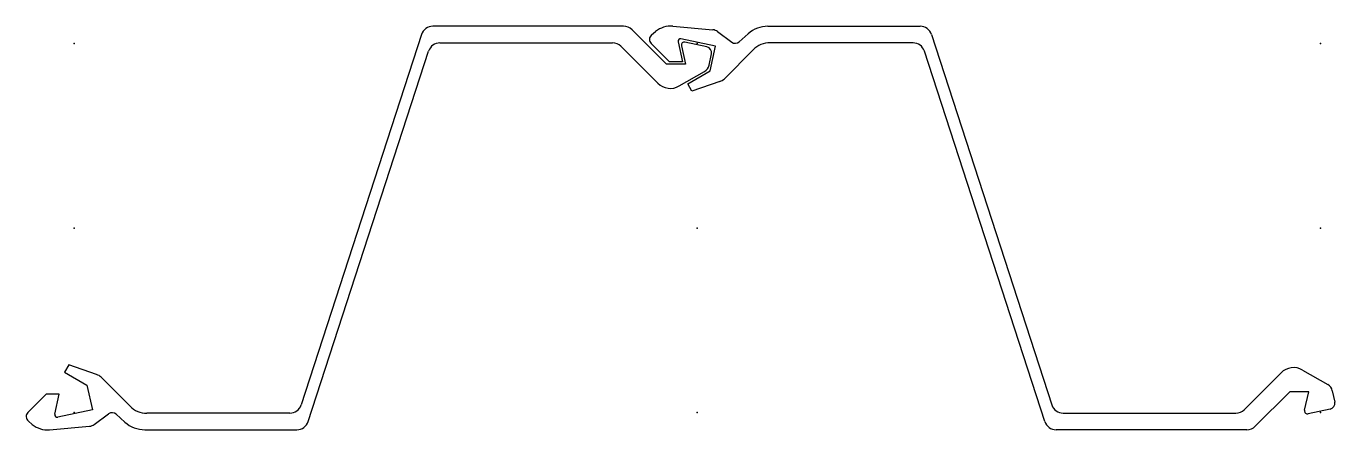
# Model space of a CAD drawing. Extents: x -40 to 1062, y -170 to 170.
import ezdxf

# ---------------------------------------------------------------- set-up
doc = ezdxf.new("R2010")
doc.units = 0
doc.header["$MEASUREMENT"] = 0
doc.layers.get('0').update_dxf_attribs({"color": 5, "linetype": 'CONTINUOUS'})

msp = doc.modelspace()

# ---------------------------------------------------------------- linework, layer by layer
at = {"linetype": 'Continuous'}
for p, q in [((462.95786, 170), (302.24551, 170)), ((499.10001, 138), (470.02893, 167.07108)), ((486.49844, 162.76933), (489.8562, 165.52206)), ((504.28036, 169.97908), (538.00397, 167.02664)), ((542.06281, 165.48944), (554.091, 156.59476)), ((584.57678, 170), (712.75452, 170)), ((292.73489, 163.09007), (191.30508, -149.09007)), ((308.20551, 156), (453.66788, 156)), ((501.5, 140), (486.1329, 155.36711)), ((508.84793, 156.98633), (512.5, 140)), ((540.42999, 153.2), (511.21613, 159.36365)), ((533.11438, 152.64178), (514.60376, 156.5889)), ((560.40442, 156.89461), (567.87421, 163.60175)), ((706.79449, 156), (586.2843, 156)), ((722.26508, 163.09007), (823.69489, -149.09007)), ((197.26509, -163.09007), (298.69492, 149.09007)), ((460.73892, 153.07108), (491.77078, 122.03922)), ((511.64163, 153.60287), (515.09998, 138)), ((534.93988, 137.1851), (536.96265, 146.71341)), ((535.90002, 132.31), (540.42999, 153.2)), ((572.14215, 150.14214), (547.81281, 125.81279)), ((817.73492, -163.09007), (716.30511, 149.09007)), ((515.09998, 138), (499.10001, 138)), ((512.5, 140), (501.5, 140)), ((517, 121.4), (535.90002, 132.31)), ((509.87814, 119.65588), (531.11462, 131.91844)), ((520.5, 115.34), (517, 121.4)), ((543.99664, 123.42841), (520.5, 115.34)), ((-4.5, -115.34), (-8, -121.4)), ((18.99663, -123.42841), (-4.5, -115.34)), ((1034.87817, -119.65588), (1056.11462, -131.91844)), ((-8, -121.4), (10.9, -132.31)), ((47.14214, -150.14214), (22.81279, -125.81279)), ((985.73895, -153.07108), (1016.77075, -122.03922)), ((-23.5, -140), (-38.86711, -155.36711)), ((-12.5, -140), (-23.5, -140)), ((-16.15206, -156.98633), (-12.5, -140)), ((10.9, -132.31), (15.43, -153.2)), ((1024.09998, -138), (995.02893, -167.07108)), ((1040.09998, -138), (1024.09998, -138)), ((1036.6416, -153.60287), (1040.09998, -138)), ((1059.93982, -137.1851), (1061.96265, -146.71341)), ((15.43, -153.2), (-13.78387, -159.36365)), ((1058.11438, -152.64178), (1039.60376, -156.5889)), ((-38.50154, -162.76933), (-35.1438, -165.52206)), ((17.06283, -165.48944), (29.09102, -156.59476)), ((35.40441, -156.89461), (42.87422, -163.60175)), ((181.79449, -156), (61.28427, -156)), ((833.20551, -156), (978.66785, -156)), ((-20.71965, -169.97908), (13.00394, -167.02664)), ((59.57676, -170), (187.7545, -170)), ((987.95789, -170), (827.24548, -170))]:
    msp.add_line(p, q, dxfattribs=at)
for centre, radius, start, end in [((302.24551, 160), 10, 90, 162.00063), ((462.95786, 160), 10, 45, 90), ((502.53607, 150.05528), 20, 84.99661, 129.34535), ((537.30621, 159.05713), 8, 53.51767, 84.99635), ((584.57678, 145), 25, 90, 131.92078), ((712.75452, 160), 10, 17.99948, 90), ((308.20551, 146), 10, 90, 162.00057), ((453.66788, 146), 10, 45.00012, 90), ((489.66843, 158.90265), 5, 129.34557, 225.00012), ((510.80325, 157.40672), 2, 78.08644, 192.1339), ((514.0824, 154.14388), 2.5, 77.96286, 192.49767), ((557.0639, 160.61496), 5, 233.51744, 311.92076), ((586.2843, 136), 20, 90, 135.00003), ((706.79449, 146), 10, 17.99937, 90), ((532.07159, 147.75172), 5, 348.01469, 77.96221), ((527.11426, 138.84641), 8, 300.00313, 348.01462), ((502.37738, 132.64583), 15, 225.00002, 300.00334), ((540.7417, 132.88385), 10, 288.99552, 315.00019), ((1027.37732, -132.64583), 15, 59.99635, 134.9999), ((15.74172, -132.88385), 10, 44.99997, 71.00464), ((1052.11426, -138.84641), 8, 11.98547, 59.99687), ((61.28427, -136), 20, 225, 270), ((181.79449, -146), 10, 270, 342.00057), ((833.20551, -146), 10, 197.99937, 270), ((978.66785, -146), 10, 270, 315.00012), ((1039.0824, -154.14388), 2.5, 167.50248, 282.03714), ((1057.07166, -147.75172), 5, 282.0371, 11.98546), ((-35.33158, -158.90265), 5, 134.99997, 230.65457), ((-14.19674, -157.40672), 2, 167.86608, 281.91369), ((32.0639, -160.61496), 5, 48.0793, 126.48237), ((59.57676, -145), 25, 228.07928, 270), ((187.7545, -160), 10, 270, 342.00057), ((827.24548, -160), 10, 197.99948, 270), ((-22.46394, -150.05528), 20, 230.65466, 275.00338), ((12.30622, -159.05713), 8, 275.00339, 306.48243), ((987.95789, -160), 10, 270, 314.99988)]:
    msp.add_arc(centre, radius, start, end, dxfattribs=at)
for p in [(0, 155.5), (525, 155.5), (1050, 155.5), (0, 0), (525, 0), (1050, 0), (0, -155.5), (525, -155.5), (1050, -155.5)]:
    msp.add_point(p, dxfattribs=at)

doc.saveas('drawing.dxf')
